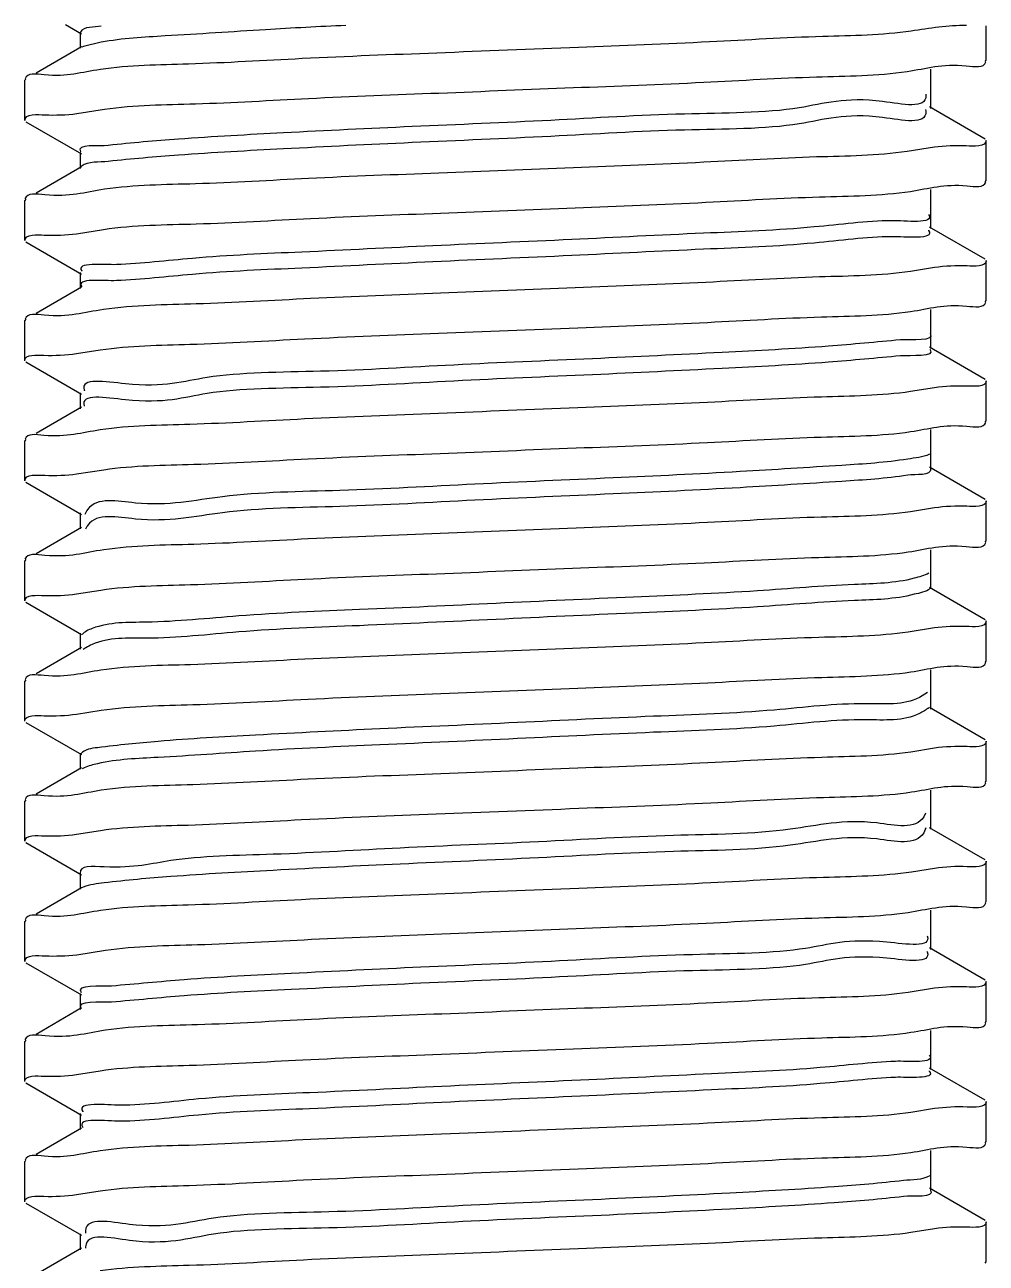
# Model space of a CAD drawing. Header units: millimetres. Extents: x -633009578 to 5705885, y -633235091 to 2571734.
# Drawn here: x 2450057.3 to 2450164.6, y 2001722.7 to 2001861.1 of the extents above; entities that cross this region are included whole.
import ezdxf

# ---------------------------------------------------------------- set-up
doc = ezdxf.new("R2010")
doc.units = ezdxf.units.MM
doc.header["$LTSCALE"] = 1000
doc.header["$MEASUREMENT"] = 0
doc.layers.get('0').update_dxf_attribs({"color": 9})
doc.layers.add('E-WIRE-系统', color=3, linetype='Continuous')

# ---------------------------------------------------------------- blocks, each defined once
blk = doc.blocks.new('G$CF4FACE3C')
at = {"layer": 'E-WIRE-系统'}
for p, q in [((-13620.04771917686, 4871.210842137807), (-13618.43002554239, 4870.274318526615)), ((-13618.5597532955, 4870.424504368682), (-13618.5597532955, 4868.806248100591)), ((-13527.07018215349, 4867.592555921641), (-13527.07018215349, 4871.086132397177)), ((-13616.44387515332, 4869.415151009918), (-13618.22774715303, 4868.992736368789)), ((-13618.42997922306, 4868.956460767542), (-13623.03061806643, 4866.293006827007)), ((-13618.22774715303, 4868.992736368789), (-13618.40829802421, 4868.91488925647)), ((-13532.67598626227, 4864.356043416774), (-13532.67598626227, 4866.693246383918)), ((-13527.18510961672, 4867.459615512635), (-13527.07018215349, 4867.592555921641)), ((-13624.05067991139, 4865.702647117083), (-13624.16555737914, 4865.569735595607)), ((-13624.16555737914, 4861.524094968452), (-13624.16555737914, 4865.569735595607)), ((-13533.1794243732, 4864.157798681525), (-13533.17075055907, 4864.062535254634)), ((-13532.67598626227, 4862.737787147984), (-13532.67598626227, 4864.356043416774)), ((-13527.18505965034, 4859.634186165291), (-13532.80576034915, 4862.887999815634)), ((-13618.92464350583, 4862.21012447204), (-13616.12348574144, 4862.651888056193)), ((-13533.19520179881, 4862.636629506713), (-13533.17075055907, 4862.444278997253)), ((-13624.05062995618, 4861.391154560726), (-13618.43002554239, 4858.137396632228)), ((-13527.07018215349, 4855.45563401666), (-13527.07018215349, 4859.501274644979)), ((-13618.5597532955, 4858.287582464167), (-13618.5597532955, 4856.669326196075)), ((-13532.30992710637, 4858.812439398258), (-13535.06386645697, 4858.376978982356)), ((-13618.42997922306, 4856.819538863143), (-13623.03061806643, 4854.156084922492)), ((-13527.18510961672, 4855.322693608236), (-13527.07018215349, 4855.45563401666)), ((-13532.67598626227, 4852.219121512375), (-13532.67598626227, 4854.556324478821)), ((-13624.05067991139, 4853.565725213382), (-13624.16555737914, 4853.432813691092)), ((-13624.16555737914, 4849.387173064053), (-13624.16555737914, 4853.432813691092)), ((-13532.67598626227, 4850.600865244167), (-13532.67598626227, 4852.219121512375)), ((-13618.92784153763, 4850.078167424654), (-13616.21661011572, 4850.508226590231)), ((-13527.18505965034, 4847.497264260193), (-13532.80576034915, 4850.751077911234)), ((-13624.05062995618, 4849.254232656327), (-13618.43002554239, 4846.000474727829)), ((-13532.30068678432, 4846.65593177767), (-13534.73361518676, 4846.264190012007)), ((-13527.07018215349, 4843.318712112145), (-13527.07018215349, 4847.3643527393)), ((-13618.5597532955, 4846.150660559768), (-13618.5597532955, 4844.532404290978)), ((-13618.42997922306, 4844.682616958744), (-13623.03061806643, 4842.019163007499)), ((-13527.18510961672, 4843.185771704069), (-13527.07018215349, 4843.318712112145)), ((-13532.67598626227, 4840.082199607859), (-13532.67598626227, 4842.419402575004)), ((-13624.05067991139, 4841.428803307586), (-13624.16555737914, 4841.295891787275)), ((-13624.16555737914, 4837.250251159654), (-13624.16555737914, 4841.295891787275)), ((-13532.67598626227, 4838.463943339069), (-13532.67598626227, 4840.082199607859)), ((-13618.93529293011, 4837.961491565453), (-13616.54889884428, 4838.346957791597)), ((-13527.18505965034, 4835.360342356376), (-13532.80576034915, 4838.614156006719)), ((-13624.05062995618, 4837.11731075088), (-13618.43002554239, 4833.863552823314)), ((-13532.30130798952, 4834.517500534537), (-13534.7093044098, 4834.129063201486)), ((-13527.07018215349, 4831.181790206698), (-13527.07018215349, 4835.227430835483)), ((-13618.5597532955, 4834.01373865467), (-13618.5597532955, 4832.395482387277)), ((-13618.42997922306, 4832.54569505353), (-13623.03061806643, 4829.882241103682)), ((-13527.18510961672, 4831.048849799554), (-13527.07018215349, 4831.181790206698)), ((-13624.05067991139, 4829.291881404468), (-13624.16555737914, 4829.158969882294)), ((-13624.16555737914, 4825.113329255371), (-13624.16555737914, 4829.158969882294)), ((-13532.67598626227, 4827.94527770218), (-13532.67598626227, 4830.282480669324)), ((-13532.67598626227, 4826.327021435951), (-13532.67598626227, 4827.94527770218)), ((-13618.9256865452, 4825.803094267379), (-13616.18759425217, 4826.236486519221)), ((-13527.18505965034, 4823.223420451977), (-13532.80576034915, 4826.477234101272)), ((-13624.05062995618, 4824.980388847645), (-13618.43002554239, 4821.726630918332)), ((-13527.07018215349, 4819.044868303579), (-13527.07018215349, 4823.090508930967)), ((-13618.5597532955, 4821.876816750271), (-13618.5597532955, 4820.258560482296)), ((-13532.30140865361, 4822.380805472378), (-13534.71260241489, 4821.991897614091)), ((-13618.42997922306, 4820.408773149829), (-13623.03061806643, 4817.745319209876)), ((-13617.93922735704, 4820.429005442187), (-13618.04270780063, 4820.231733039138)), ((-13617.9115975278, 4820.474585678661), (-13617.93922735704, 4820.429005442187)), ((-13532.67598626227, 4815.808355798363), (-13532.67598626227, 4818.145558766206)), ((-13527.18510961672, 4818.911927895038), (-13527.07018215349, 4819.044868303579)), ((-13624.05067991139, 4817.154959499487), (-13624.16555737914, 4817.022047978477)), ((-13624.16555737914, 4812.976407360751), (-13624.16555737914, 4817.022047978477)), ((-13532.67598626227, 4814.190099530504), (-13532.67598626227, 4815.808355798363)), ((-13527.18505965034, 4811.086498557474), (-13532.80576034915, 4814.340312196757)), ((-13624.05062995618, 4812.843466943246), (-13618.43002554239, 4809.58970901405)), ((-13618.93319845432, 4813.68345341261), (-13616.48142820341, 4814.078096224112)), ((-13527.07018215349, 4806.907946408843), (-13527.07018215349, 4810.953587026568)), ((-13618.5597532955, 4809.739894846454), (-13618.5597532955, 4808.121638578479)), ((-13532.30776588945, 4810.258309946978), (-13534.95314047672, 4809.837331014103)), ((-13618.42997922306, 4808.271851246012), (-13623.03061806643, 4805.608397304197)), ((-13618.06522963732, 4808.203898806474), (-13618.25867247256, 4808.064401825075)), ((-13618.00084318942, 4808.244571614428), (-13618.06522963732, 4808.203898806474)), ((-13527.18510961672, 4806.775005991338), (-13527.07018215349, 4806.907946408843)), ((-13532.67598626227, 4803.671433892683), (-13532.67598626227, 4806.00863686041)), ((-13624.05067991139, 4805.018037605681), (-13624.16555737914, 4804.885126073379)), ((-13624.16555737914, 4800.839485455654), (-13624.16555737914, 4804.885126073379)), ((-13532.99645517371, 4803.737276702537), (-13533.81350130937, 4803.225833971403)), ((-13532.67598626227, 4802.05317762529), (-13532.67598626227, 4803.671433892683)), ((-13618.93282075319, 4801.543584569008), (-13616.43699174421, 4801.944444744964)), ((-13527.18505965034, 4798.949576642714), (-13532.80576034915, 4802.203390293056)), ((-13624.05062995618, 4800.70654505922), (-13618.43002554239, 4797.452787110233)), ((-13532.3008488128, 4798.106059024693), (-13534.70041076676, 4797.718954821699)), ((-13527.07018215349, 4794.771024503862), (-13527.07018215349, 4798.816665120772)), ((-13618.5597532955, 4797.602972940658), (-13618.5597532955, 4795.98471669585)), ((-13618.42997922306, 4796.134929341148), (-13623.03061806643, 4793.47147540038)), ((-13618.17864395096, 4796.120579008129), (-13618.36967756506, 4796.028557142126)), ((-13527.18510961672, 4794.638084096019), (-13527.07018215349, 4794.771024503862)), ((-13624.05067991139, 4792.881115690689), (-13624.16555737914, 4792.748204169679)), ((-13532.67598626227, 4791.534511988866), (-13532.67598626227, 4793.871714956709)), ((-13624.16555737914, 4788.702563551837), (-13624.16555737914, 4792.748204169679)), ((-13533.2147740887, 4791.530656059156), (-13533.37606273592, 4791.18523687101)), ((-13532.67598626227, 4789.916255732649), (-13532.67598626227, 4791.534511988866)), ((-13618.93374635512, 4789.411472298787), (-13616.5040164676, 4789.802586650825)), ((-13533.17208217224, 4790.048641227768), (-13533.37606273592, 4789.566980613512)), ((-13527.18505965034, 4786.812654738198), (-13532.80576034915, 4790.066468389239)), ((-13624.05062995618, 4788.569623154239), (-13618.43002554239, 4785.315865204553)), ((-13527.07018215349, 4782.63410259888), (-13527.07018215349, 4786.679743217072)), ((-13618.5597532955, 4785.466051036958), (-13618.5597532955, 4783.84779479017)), ((-13532.29839581763, 4785.963181301369), (-13534.60864374158, 4785.588836217648)), ((-13618.26004540501, 4784.076913162484), (-13618.43294480117, 4784.003576511866)), ((-13618.42997922306, 4783.99800743605), (-13623.03061806643, 4781.334553495864)), ((-13532.67598626227, 4779.397590084001), (-13532.67598626227, 4781.734793052194)), ((-13527.18510961672, 4782.501162191154), (-13527.07018215349, 4782.63410259888)), ((-13624.05067991139, 4780.74419378629), (-13624.16555737914, 4780.611282264465)), ((-13624.16555737914, 4776.565641647088), (-13624.16555737914, 4780.611282264465)), ((-13532.67598626227, 4777.779333827551), (-13532.67598626227, 4779.397590084001)), ((-13527.18505965034, 4774.675732834381), (-13532.80576034915, 4777.929546493338)), ((-13618.92267461121, 4777.246273792698), (-13616.0295193051, 4777.70019936352)), ((-13533.07047073869, 4777.586023534765), (-13533.04364392534, 4777.526383472024)), ((-13624.05062995618, 4776.432701250422), (-13618.43002554239, 4773.178943301435)), ((-13527.07018215349, 4770.497180694481), (-13527.07018215349, 4774.542821312672)), ((-13618.5597532955, 4773.329129133141), (-13618.5597532955, 4771.710872885655)), ((-13532.30765337846, 4773.848011513706), (-13534.96364683984, 4773.425800280995)), ((-13618.42997922306, 4771.861085542128), (-13623.03061806643, 4769.197631590883)), ((-13527.18510961672, 4770.364240287454), (-13527.07018215349, 4770.497180694481)), ((-13532.67598626227, 4767.260668191244), (-13532.67598626227, 4769.59787115769)), ((-13624.05067991139, 4768.607271882589), (-13624.16555737914, 4768.474360359716)), ((-13624.16555737914, 4764.428719731863), (-13624.16555737914, 4768.474360359716)), ((-13532.67598626227, 4765.642411922687), (-13532.67598626227, 4767.260668191244)), ((-13618.93492144765, 4765.139727476169), (-13616.54272969672, 4765.525882748771)), ((-13527.18505965034, 4762.538810928701), (-13532.80576034915, 4765.792624589521)), ((-13624.05062995618, 4764.295779324253), (-13618.43002554239, 4761.042021406698)), ((-13532.30041403882, 4761.694060949725), (-13534.67885919078, 4761.309783503879)), ((-13527.07018215349, 4758.360258780071), (-13527.07018215349, 4762.40589942818)), ((-13618.5597532955, 4761.192207238753), (-13618.5597532955, 4759.573950981838)), ((-13618.42997922306, 4759.724163637613), (-13623.03061806643, 4757.060709686601)), ((-13527.18510961672, 4758.227318373625), (-13527.07018215349, 4758.360258780071)), ((-13532.67598626227, 4755.123746286263), (-13532.67598626227, 4757.46094925201)), ((-13624.05067991139, 4756.470349977375), (-13624.16555737914, 4756.337438465678)), ((-13624.16555737914, 4752.291797838174), (-13624.16555737914, 4756.337438465678)), ((-13532.67598626227, 4753.50549001887), (-13532.67598626227, 4755.123746286263)), ((-13618.9353101973, 4753.003549659392), (-13616.55516802194, 4753.38804050826)), ((-13527.18505965034, 4750.401889034896), (-13532.80576034915, 4753.655702685355)), ((-13624.05062995618, 4752.158857419738), (-13618.43002554239, 4748.905099501833)), ((-13618.5597532955, 4749.055285334936), (-13618.5597532955, 4747.437029076158)), ((-13532.30079536862, 4749.557872382808), (-13534.69127449021, 4749.171942874556)), ((-13527.07018215349, 4746.223336886265), (-13527.07018215349, 4750.268977524363)), ((-13618.42997922306, 4747.58724173333), (-13623.03061806643, 4744.923787781503)), ((-13618.02723553358, 4747.730272310204), (-13618.02818237036, 4747.601927148644)), ((-13527.18510961672, 4746.090396467247), (-13527.07018215349, 4746.223336886265))]:
    blk.add_line(p, q, dxfattribs=at)
for points, start_tangent, end_tangent in [([(-13616.44387515332, 4871.033407267998), (-13618.5492946303, 4870.419322707341)], (-0.9831441618802902, -0.1828320457661602), (-0.4439443745829059, -0.8960543467203279)), ([(-13534.64917349676, 4870.544280168717), (-13543.58664754848, 4869.99579356215), (-13555.00368981319, 4869.451070355601), (-13568.24011606374, 4868.89865940006), (-13582.56111351377, 4868.326752620982), (-13596.14365399582, 4867.760744723375), (-13607.63001879724, 4867.21314830042), (-13616.52969799866, 4866.667862122995)], (-0.9890751450421793, -0.147412202546142), (-0.9891213770572274, -0.1471016704477915)), ([(-13591.74809344439, 4871.113678151509), (-13599.84459783812, 4870.682582297479), (-13609.97672569798, 4870.0488666686), (-13616.44387515332, 4869.415151009918)], (-0.9989581027248065, -0.04563670671547988), (-0.9831441614827563, -0.1828320479086461)), ([(-13529.05575214443, 4871.092957352637), (-13534.64917349676, 4870.544280168717)], (-0.9994640859532736, 0.03273439917823651), (-0.9890751453958135, -0.1474122001729736)), ([(-13616.52969799866, 4866.667862122995), (-13622.21479541832, 4866.119183650357), (-13624.1416867231, 4865.73203416157)], (-0.9891213775349419, -0.1471016672368511), (-0.3072869428465065, -0.9516169054591566)), ([(-13535.06386645697, 4866.468260258553), (-13529.08956722962, 4867.033460402978), (-13527.0928686813, 4867.43123725534)], (0.9892813756266224, 0.1460217786408613), (0.2940523646869436, 0.9557893108952851)), ([(-13616.12348574144, 4862.651888056193), (-13606.93601038749, 4863.203938820516), (-13595.51212677686, 4863.742740674294), (-13582.34029039508, 4864.289986587013), (-13568.7654240157, 4864.831889157998), (-13555.60319574806, 4865.379165945458), (-13544.19993386185, 4865.917914599995), (-13535.06386645697, 4866.468260258553)], (0.9892852179399313, 0.1459957450264344), (0.9892813754581902, 0.1460217797863415)), ([(-13533.17075055907, 4864.062535254634), (-13537.52895807638, 4863.428819636931), (-13545.95002030232, 4862.795103966375), (-13557.53568232269, 4862.161388359382), (-13571.05012881034, 4861.52767268999), (-13585.0518054571, 4860.893957072753), (-13598.04718636675, 4860.260241445038), (-13608.65008480847, 4859.626525774016), (-13615.72951446055, 4858.992810157011)], (0.05057151263980703, -0.9987204424209238), (-0.9941020854389182, -0.1084483458938329)), ([(-13624.16555737914, 4861.524094968452), (-13622.13359193085, 4862.084941590438)], (0, 1.000000000000446), (0.9991564235110608, -0.04106630442476922)), ([(-13622.13359193085, 4862.084941590438), (-13618.92464350699, 4862.21012447204)], (0.9991564234353139, -0.0410663062267272), (0.9924507882359133, 0.1226435197176905)), ([(-13533.17075055907, 4862.444278997253), (-13537.52895807638, 4861.810563369072), (-13545.95002030232, 4861.176847719587), (-13557.53568232269, 4860.543132103863), (-13571.05012881034, 4859.909416433307), (-13585.0518054571, 4859.275700804195), (-13598.04718636675, 4858.641985175898), (-13608.65008480847, 4858.008269538288), (-13615.72951446055, 4857.374553909991)], (0.05057151262001675, -0.9987204424222582), (-0.9941020854355331, -0.1084483459210816)), ([(-13615.72951446055, 4858.992810157011), (-13618.5303292335, 4858.359094497631), (-13618.51027519302, 4858.331074232934)], (-0.9941020859551865, -0.1084483411551509), (0.6602088143646566, -0.7510821002669722)), ([(-13527.07018215349, 4859.501274644979), (-13529.08956722962, 4858.942179126898)], (0, -0.9999999999994693), (-0.9991848088665789, 0.04036976255349806)), ([(-13535.06386645697, 4858.376978982356), (-13544.19993386185, 4857.826633333694), (-13555.60319574806, 4857.287884659716), (-13568.7654240157, 4856.740607881336), (-13582.34029039508, 4856.198705331772), (-13595.51212677686, 4855.6514593967), (-13606.93601038749, 4855.112657554797), (-13616.12348574144, 4854.560606790124)], (-0.9892813754563222, -0.1460217797973248), (-0.9892852179400509, -0.1459957450263985)), ([(-13529.08956722962, 4858.942179126898), (-13532.30992710637, 4858.812439398258)], (-0.9991848091271756, 0.04036975611816215), (-0.9922461068144581, -0.1242886298622551)), ([(-13615.72951446055, 4857.374553909991), (-13618.47442738339, 4856.881648904993)], (-0.9941020857869628, -0.1084483426909093), (-0.813213832490728, -0.5819650012210933)), ([(-13616.12348574144, 4854.560606790124), (-13622.13359193085, 4853.993660335429), (-13624.14309031982, 4853.593902322231)], (-0.9892852182547474, -0.1459957428941553), (-0.2916562549033623, -0.9565231983465398)), ([(-13616.21661011572, 4850.508226590231), (-13606.85550945997, 4851.071204999927), (-13595.29558086954, 4851.61525405338), (-13582.17530945223, 4852.159691367415), (-13568.56913030031, 4852.702858839999), (-13555.37678939127, 4853.252143403166), (-13543.8983599979, 4853.796787372907), (-13534.73361518676, 4854.355471268296)], (0.9892173584716946, 0.1464548315979857), (0.9891120938215491, 0.147164078010062)), ([(-13534.73361518676, 4854.355471268296), (-13528.9842620797, 4854.911411152454), (-13527.09468674823, 4855.292766598403)], (0.9891120936437799, 0.1471640792001463), (0.3142056161596423, 0.9493549551011626)), ([(-13532.89152031229, 4852.010520139942), (-13536.58784752013, 4851.388222494745)], (0.5627529543883053, -0.8266251341005341), (-0.9999320205550125, -0.01165994290240881)), ([(-13536.58784752013, 4851.388222494745), (-13544.439408554, 4850.754506877158), (-13555.61670276267, 4850.120791197405), (-13568.9274744594, 4849.487075590179), (-13582.95189493243, 4848.853359931498), (-13596.19401214458, 4848.219644303201), (-13607.24132060842, 4847.585928684915), (-13614.91542989225, 4846.952213005512)], (-0.9999320205820108, -0.01165994059512058), (-0.9992826611192526, -0.03787034707246427)), ([(-13532.91101366701, 4850.419040491455), (-13532.89952724776, 4850.4036818553), (-13536.58784752013, 4849.769966247375)], (0.6118955511140105, -0.7909385782235592), (-0.9999320205775227, -0.01165994090854677)), ([(-13624.16555737914, 4849.387173064286), (-13622.19140975806, 4849.939927212778)], (0, 0.9999999999998056), (0.9992608384018458, -0.0384418630748283)), ([(-13622.19140975806, 4849.939927212778), (-13618.92784153763, 4850.078167424654)], (0.9992608383390666, -0.03844186469510198), (0.9919903885843608, 0.1263133759962084)), ([(-13536.58784752013, 4849.769966247375), (-13544.439408554, 4849.136250620359), (-13555.61670276267, 4848.502534960979), (-13568.9274744594, 4847.868819333264), (-13582.95189493243, 4847.235103662126), (-13596.19401214458, 4846.601388044422), (-13607.24132060842, 4845.967672417988), (-13614.91542989225, 4845.333956767921)], (-0.9999320205820045, -0.01165994059399765), (-0.9992826611200465, -0.03787034703756571)), ([(-13614.91542989225, 4846.952213005512), (-13618.39776075259, 4846.318497386528), (-13618.38487028563, 4846.303023508401)], (-0.9992826612478417, -0.03787034365708492), (0.6568921887167546, -0.7539845173909625)), ([(-13528.9842620797, 4846.820129896165), (-13532.30068678432, 4846.65593177767)], (-0.9993978193769316, 0.03469868333345597), (-0.9908013268136565, -0.1353245387329786)), ([(-13527.07018215349, 4847.3643527393), (-13528.9842620797, 4846.820129896165)], (0, -1.000000000000155), (-0.9993978193312087, 0.03469868465469585)), ([(-13614.91542989225, 4845.333956767921), (-13618.40127345803, 4844.704732091981)], (-0.9992826611493729, -0.03787034628219552), (0.6102960095585214, -0.7921734536811201)), ([(-13534.73361518676, 4846.264190012007), (-13543.8983599979, 4845.705506094848), (-13555.37678939127, 4845.160862116492), (-13568.56913030031, 4844.611577574629), (-13582.17530945223, 4844.06841010123), (-13595.29558086954, 4843.523972776369), (-13606.85550945997, 4842.979923734092), (-13616.21661011572, 4842.41694533336)], (-0.9891120938173309, -0.1471640780360801), (-0.989217358475505, -0.146454831572058)), ([(-13534.7093044098, 4842.22034445859), (-13529.01948224986, 4842.769471370033), (-13527.09409167664, 4843.156342910253)], (0.9890775217517169, 0.1473962549213287), (0.3076484526195924, 0.9515000943783126)), ([(-13616.21661011572, 4842.41694533336), (-13622.19140975806, 4841.848645937047), (-13624.14216685435, 4841.457783640013)], (-0.9892173588046906, -0.1464548293474497), (-0.3019813593042311, -0.9533138300861095)), ([(-13616.54889884428, 4838.346957791597), (-13607.48263474018, 4838.901450381614), (-13595.91248782584, 4839.451397533179), (-13582.39039306622, 4840.014129717252), (-13568.29942863504, 4840.57678746793), (-13555.2021140859, 4841.122874878929), (-13543.71722322609, 4841.669406049419), (-13534.7093044098, 4842.22034445859)], (0.9890497802788493, 0.1475822893539641), (0.9890775221438227, 0.1473962522913725)), ([(-13535.74377177586, 4839.347625354188), (-13543.00631131721, 4838.713909724611), (-13553.74744921783, 4838.080194107955), (-13566.82145352056, 4837.446478448692), (-13580.83375082863, 4836.812762821792), (-13594.28968237271, 4836.179047161131), (-13605.75393552589, 4835.545331543428), (-13614.00364537816, 4834.911615874036), (-13618.1588347198, 4834.277900245739), (-13618.12765690661, 4834.193421937875)], (-0.9961187004610806, -0.08802008061933678), (0.3839654734980552, -0.9233474509665817)), ([(-13532.73478568811, 4839.981737532769), (-13535.74377177586, 4839.347625354188)], (0.5740351084782246, -0.8188306871602674), (-0.9961187006424534, -0.0880200785693608)), ([(-13624.16555737914, 4837.250251159654), (-13622.22965684207, 4837.797588106594)], (0, 0.9999999999995586), (0.9993734455002822, -0.03539373431071631)), ([(-13622.22965684207, 4837.797588106594), (-13618.93529293011, 4837.961491565686)], (0.9993734451780648, -0.03539374343697086), (0.9906710180404479, 0.1362752142324201)), ([(-13532.7555908435, 4838.38867804769), (-13532.73450852302, 4838.363084765966), (-13535.74377177586, 4837.729369085399)], (0.6870247291892467, -0.7266340354254366), (-0.9961187006319974, -0.08802007867728899)), ([(-13535.74377177586, 4837.729369085399), (-13543.00631131721, 4837.095653478405), (-13553.74744921783, 4836.461937861168), (-13566.82145352056, 4835.828222191776), (-13580.83375082863, 4835.194506574771), (-13594.28968237271, 4834.560790893738), (-13605.75393552589, 4833.927075276733), (-13614.00364537816, 4833.293359627831), (-13618.1588347198, 4832.659643998952)], (-0.9961187004591112, -0.0880200806445376), (0.303369695797053, -0.9528729336446509)), ([(-13534.7093044098, 4834.129063201486), (-13543.71722322609, 4833.578124774969), (-13555.2021140859, 4833.031593601569), (-13568.29942863504, 4832.485506190918), (-13582.39039306622, 4831.922848451533), (-13595.91248782584, 4831.360116255586), (-13607.48263474018, 4830.810169104836), (-13616.54889884428, 4830.255676514586)], (-0.9890775221456788, -0.147396252279822), (-0.9890497802785034, -0.1475822893540336)), ([(-13529.01948224986, 4834.678190093837), (-13532.30130798952, 4834.517500534537)], (-0.9993507002471093, 0.03603023614095367), (-0.9907812717935912, -0.1354712938720054)), ([(-13527.07018215349, 4835.227430835483), (-13529.01948224986, 4834.678190093837)], (0, -0.9999999999998651), (-0.9993507000863542, 0.03603024060120681)), ([(-13618.1588347198, 4832.659643998952), (-13618.15256745252, 4832.6406815995)], (0.3033694070437699, -0.9528730254908746), (0.3239402913483513, -0.9460775272634337)), ([(-13534.71260241489, 4830.083178901463), (-13529.0205475539, 4830.63239839673), (-13527.09407274285, 4831.01943698898)], (0.9890749486767532, 0.1474135200710351), (0.3074392622823011, 0.9515677064751796)), ([(-13616.54889884428, 4830.255676514586), (-13622.22965684207, 4829.70630684041), (-13624.14143237425, 4829.321482531959)], (-0.989049780431896, -0.1475822883284762), (-0.3100958457500837, -0.9507052994744358)), ([(-13616.18759425217, 4826.236486519454), (-13607.10321947187, 4826.784449402592), (-13595.53674823046, 4827.330900844769), (-13582.21986951586, 4827.884058054187), (-13568.49683450069, 4828.431922723656), (-13555.22346211621, 4828.985016843071), (-13543.72824744182, 4829.531902346294), (-13534.71260241489, 4830.083178901463)], (0.9892545224830652, 0.1462035900621577), (0.9890749489582643, 0.1474135181857517)), ([(-13534.99882926885, 4827.307028253912), (-13541.65429159743, 4826.673312594416), (-13551.93256900506, 4826.039596966701), (-13564.73730182019, 4825.405881307903), (-13578.70263918862, 4824.772165679722), (-13592.33893149509, 4824.138450061087), (-13604.19162744796, 4823.504734402522), (-13612.99642779585, 4822.871018773527), (-13617.81414516363, 4822.237303104834), (-13618.09775542165, 4821.714432866662)], (-0.9874621319501328, -0.1578560672443663), (-0.3315956250046956, -0.9434216138480813)), ([(-13532.80957412464, 4827.802449278883), (-13534.99882926885, 4827.307028253912)], (-0.8855202395463564, -0.464600802144192), (-0.9874621330019374, -0.1578560606653849)), ([(-13624.16555737914, 4825.113329255371), (-13622.13166017248, 4825.674444322591)], (0, 0.9999999999993937), (0.9991654486713397, -0.04084612813509476)), ([(-13622.13166017248, 4825.674444322591), (-13618.9256865452, 4825.803094267379)], (0.9991654488544657, -0.04084612364623047), (0.9922307256767403, 0.1244113621127547)), ([(-13534.99882926885, 4825.688771996764), (-13541.65429159743, 4825.055056337616), (-13551.93256900506, 4824.421340709901), (-13564.73730182019, 4823.787625049357), (-13578.70263918862, 4823.153909432003), (-13592.33893149509, 4822.520193803706), (-13604.19162744796, 4821.886478133383), (-13612.99642779585, 4821.252762527321), (-13617.81414516363, 4820.619046857464), (-13617.9115975264, 4820.474585678661)], (-0.9874621319664496, -0.1578560671423028), (-0.5280403321304115, -0.8492192930197622)), ([(-13532.6764311255, 4826.326973709743), (-13534.99882926885, 4825.688771996764)], (0.1066994088339475, -0.9942913235838284), (-0.9874621312573117, -0.1578560715808542)), ([(-13527.07018215349, 4823.0905089312), (-13529.0205475539, 4822.541117131128)], (0, -1.000000000000004), (-0.9993485404477945, 0.03609009151632799)), ([(-13534.71260241489, 4821.991897614091), (-13543.72824744182, 4821.440621058806), (-13555.22346211621, 4820.89373556769), (-13568.49683450069, 4820.340641446528), (-13582.21986951586, 4819.79277678777), (-13595.53674823046, 4819.23961957905), (-13607.10321947187, 4818.693168146187), (-13616.18759425217, 4818.145205253619)], (-0.9890749489580897, -0.1474135181859377), (-0.989254522484909, -0.1462035900509381)), ([(-13529.0205475539, 4822.541117131128), (-13532.30140865361, 4822.380805472378)], (-0.9993485405335392, 0.03609008915299509), (-0.9907970745764836, -0.1353556685591175)), ([(-13616.18759425217, 4818.145205253619), (-13622.13166017248, 4817.58316305629), (-13624.14310103841, 4817.183126750984)], (-0.9892545225072242, -0.1462035898967953), (-0.2915318318807727, -0.9565611276865673)), ([(-13616.48142820341, 4814.078096224112), (-13607.42895911937, 4814.630435570027), (-13595.87716490217, 4815.179100571782), (-13582.5992101829, 4815.731892702403), (-13568.85884125298, 4816.280447517172), (-13555.55119614606, 4816.833749912214), (-13543.98293188307, 4817.381581070134), (-13534.95314047672, 4817.928612291696)], (0.9890841613147601, 0.1473516943799963), (0.9892176864888775, 0.1464526160139986)), ([(-13534.95314047672, 4817.928612291696), (-13529.0818421985, 4818.486850751331), (-13527.09301853552, 4818.883419166668)], (0.9892176862129074, 0.1464526178772521), (0.2957251172718415, 0.9552730787649791)), ([(-13532.87526380084, 4815.777370685595), (-13534.35487215361, 4815.266431113007)], (-0.8637282584581363, -0.5039578311152109), (-0.9667274151451134, -0.2558087269956884)), ([(-13534.35487215361, 4815.266431113007), (-13540.38671066775, 4814.632715484477), (-13550.17657417851, 4813.998999824631), (-13562.6802009223, 4813.365284196916), (-13576.56385838962, 4812.731568536954), (-13590.34660945088, 4812.097852919833), (-13602.55828047078, 4811.464137291536), (-13611.89628119627, 4810.830421632738), (-13617.36454903614, 4810.196706005023), (-13618.36780872592, 4809.577750299941)], (-0.96672741456203, -0.2558087291994386), (-0.6453156080997688, -0.7639160725751499)), ([(-13532.74573642178, 4814.255230601993), (-13534.35487215361, 4813.648174854694)], (-0.6824913550925233, -0.7308936654687389), (-0.9667274170097286, -0.2558087199489839)), ([(-13624.16555737914, 4812.976407360751), (-13622.20534832799, 4813.527193287271)], (0, 1.000000000000375), (0.9993269816875873, -0.03668219830310385)), ([(-13622.20534832799, 4813.527193287271), (-13618.93319845572, 4813.683453412843)], (0.9993269818221673, -0.03668219460072025), (0.9909804806231094, 0.1340062947164533)), ([(-13534.35487215361, 4813.648174854694), (-13540.38671066775, 4813.01445922663), (-13550.17657417851, 4812.380743578193), (-13562.6802009223, 4811.747027949314), (-13576.56385838962, 4811.113312290516), (-13590.34660945088, 4810.479596662452), (-13602.55828047078, 4809.845881034038), (-13611.89628119627, 4809.212165364181), (-13617.36454903614, 4808.57844975742), (-13618.00084318942, 4808.244571614428)], (-0.9667274146120732, -0.2558087290093958), (-0.8512426279722677, -0.52477232045986)), ([(-13529.0818421985, 4810.395569463959), (-13532.30776588945, 4810.258309946978)], (-0.99921653798041, 0.03957663737661521), (-0.9918327185505711, -0.1275455150632647)), ([(-13527.07018215349, 4810.953587026568), (-13529.0818421985, 4810.395569463959)], (0, -0.9999999999994806), (-0.9992165382387381, 0.03957663085122673)), ([(-13534.95314047672, 4809.837331014103), (-13543.98293188307, 4809.290299813263), (-13555.55119614606, 4808.742468645447), (-13568.85884125298, 4808.1891662298), (-13582.5992101829, 4807.640611437499), (-13595.87716490217, 4807.087819306063), (-13607.42895911937, 4806.539154293831), (-13616.48142820341, 4805.98681494745)], (-0.9892176864931892, -0.146452615987233), (-0.9890841613146754, -0.1473516943798363)), ([(-13534.70041076676, 4805.810236097896), (-13529.01080758753, 4806.359937422676), (-13527.09424096416, 4806.745451468625)], (0.9891005385223041, 0.1472417219878489), (0.3092967431342354, 0.9509655749218789)), ([(-13616.48142820341, 4805.98681494745), (-13622.20534832799, 4805.435912019922), (-13624.14185999101, 4805.047278155573)], (-0.9890841612342396, -0.1473516949202372), (-0.305371983330988, -0.9522331394131974)), ([(-13616.43699174421, 4801.944444744964), (-13607.1982833189, 4802.505630877917), (-13595.56128431857, 4803.055986395921), (-13582.13398093265, 4803.613663275144), (-13568.31524879485, 4804.16538504872), (-13555.17072635284, 4804.713485885761), (-13543.67709633894, 4805.260759408702), (-13534.70041076676, 4805.810236097896)], (0.9890831269531651, 0.1473586372662342), (0.9891005381260674, 0.147241724653769)), ([(-13533.81350130937, 4803.225833971403), (-13539.20671995124, 4802.592118342523), (-13548.48383043497, 4801.958402725286), (-13560.65526510403, 4801.324687054963), (-13574.42272566911, 4800.690971427248), (-13588.317669451, 4800.057255777996), (-13600.85795544344, 4799.42354016006), (-13610.70594077278, 4798.789824532927), (-13616.81116406247, 4798.15610886307), (-13618.50148782111, 4797.550012795138)], (-0.8942030244649175, -0.4476616479434289), (-0.6726139780926544, -0.7399935381279492)), ([(-13533.81350130937, 4801.607577713206), (-13539.20671995124, 4800.973862085142), (-13548.48383043497, 4800.340146457427), (-13560.65526510403, 4799.706430808059), (-13574.42272566911, 4799.072715179529), (-13588.317669451, 4798.438999520964), (-13600.85795544344, 4797.805283894064), (-13610.70594077278, 4797.171568286023), (-13616.81116406247, 4796.537852616631), (-13618.17864395096, 4796.120579008129)], (-0.8942030245157492, -0.4476616478402265), (-0.9208585357305601, -0.3898968545268711)), ([(-13532.89085566369, 4802.226671705255), (-13533.81350130937, 4801.607577713206)], (-0.6282180730384411, -0.7780373080449436), (-0.8942030271855277, -0.4476616425104847)), ([(-13624.16555737914, 4800.839485455654), (-13622.2218024726, 4801.387939116103)], (0, 1.000000000000465), (0.9993430096042971, -0.03624291871769115)), ([(-13622.2218024726, 4801.387939116103), (-13618.93282075319, 4801.543584569008)], (0.9993430096487717, -0.03624291747727978), (0.9911205841057149, 0.1329661150949219)), ([(-13529.01080758753, 4798.268656166154), (-13532.3008488128, 4798.106059024693)], (-0.9993650742601397, 0.03562931866455962), (-0.9907237719091021, -0.1358911615061103)), ([(-13527.07018215349, 4798.816665121005), (-13529.01080758753, 4798.268656166154)], (0, -1.00000000000043), (-0.999365074157645, 0.03562932151769824)), ([(-13534.70041076676, 4797.718954821699), (-13543.67709633894, 4797.169478131807), (-13555.17072635284, 4796.622204629472), (-13568.31524879485, 4796.074103772524), (-13582.13398093265, 4795.52238200896), (-13595.56128431857, 4794.964705129038), (-13607.1982833189, 4794.414349611616), (-13616.43699174421, 4793.853163469001)], (-0.9891005381262279, -0.147241724653677), (-0.9890831269530559, -0.1473586372660455)), ([(-13534.60864374158, 4793.680117494659), (-13528.9931550445, 4794.225530416821), (-13527.09457323048, 4794.608252347563)], (0.9890732988529357, 0.1474245891865645), (0.3129493911708603, 0.9497698029338509)), ([(-13616.43699174421, 4793.853163469001), (-13622.2218024726, 4793.296657838975), (-13624.14160107798, 4792.910575797665)], (-0.9890831267279779, -0.1473586387741788), (-0.3082410850321344, -0.951308274692835)), ([(-13616.5040164676, 4789.802586650825), (-13607.65817464283, 4790.34448557999), (-13596.215561416, 4790.890414311783), (-13582.62099336297, 4791.457173057715), (-13568.22079769499, 4792.032265038928), (-13554.87388527044, 4792.589606816182), (-13543.49874726287, 4793.133280710201), (-13534.60864374158, 4793.680117494659)], (0.9891631165648853, 0.1468207370494242), (0.9890732991675907, 0.1474245870740975)), ([(-13533.37606273592, 4791.18523687101), (-13538.11725312565, 4790.551521201734), (-13546.85854618438, 4789.917805583798), (-13558.66752868984, 4789.284089955036), (-13572.28456428973, 4788.650374285062), (-13586.25715573691, 4788.016658668057), (-13599.0948795334, 4787.382943009143), (-13609.42836589948, 4786.749227390857), (-13616.1553660708, 4786.115511763142), (-13618.55832677032, 4785.481796114356), (-13618.55495986785, 4785.467702859431)], (-0.5053073784893409, -0.8629394261727806), (0.3258028197496425, -0.9454377413457689)), ([(-13624.16555737914, 4788.702563551837), (-13622.20744332811, 4789.253053056891)], (0, 0.9999999999994136), (0.9993353595105133, -0.03645324722120279)), ([(-13622.20744332811, 4789.253053056891), (-13618.93374635512, 4789.41147229902)], (0.99933535931962, -0.03645325243601627), (0.9908701452786528, 0.1348197136770042)), ([(-13533.37606273592, 4789.566980613512), (-13538.11725312565, 4788.933264942956), (-13546.85854618438, 4788.299549316172), (-13558.66752868984, 4787.665833687526), (-13572.28456428973, 4787.032118050032), (-13586.25715573691, 4786.39840242092), (-13599.0948795334, 4785.764686751063), (-13609.42836589948, 4785.130971122649), (-13616.1553660708, 4784.497255516821), (-13618.26004540501, 4784.076913162484)], (-0.5053073781770862, -0.8629394263560788), (-0.9427034243602623, -0.3336319134915388)), ([(-13527.07018215349, 4786.679743217188), (-13528.9931550445, 4786.134249140392)], (0, -1.000000000000045), (-0.9994057619949537, 0.03446915854181067)), ([(-13534.60864374158, 4785.588836217648), (-13543.49874726287, 4785.04199944518), (-13554.87388527044, 4784.498325549182), (-13568.22079769499, 4783.940983773093), (-13582.62099336297, 4783.365891781636), (-13596.215561416, 4782.799133058055), (-13607.65817464283, 4782.253204313107), (-13616.5040164676, 4781.711305395002)], (-0.9890732991660172, -0.1474245870856699), (-0.9891631165633951, -0.1468207370606273)), ([(-13528.9931550445, 4786.134249140392), (-13532.29839581903, 4785.963181301369)], (-0.9994057618938809, 0.03446916149886584), (-0.9903279344337635, -0.1387464676355386)), ([(-13616.5040164676, 4781.711305395002), (-13622.20744332811, 4781.161771780578), (-13624.14181593596, 4780.773471563822)], (-0.9891631165986626, -0.146820736820882), (-0.3058583741592256, -0.9520770215468415)), ([(-13534.96364683984, 4781.517081557424), (-13529.07161073619, 4782.077515806654), (-13527.09317489737, 4782.47251719411)], (0.9892683842343752, 0.1461097668000642), (0.2974746910814819, 0.9547297042439357)), ([(-13616.0295193051, 4777.70019936352), (-13606.70641919016, 4778.25740997924), (-13595.22596158856, 4778.79675168253), (-13582.03668646421, 4779.343725498999), (-13568.46793701989, 4779.885397534585), (-13555.33652188163, 4780.432375053992), (-13543.96781725134, 4780.971608352032), (-13534.96364683984, 4781.517081557424)], (0.9892931357762227, 0.1459420827114924), (0.9892683845641055, 0.1461097645666063)), ([(-13533.04364392534, 4779.144639708451), (-13537.12101869122, 4778.510924100527), (-13545.30476215645, 4777.877208442544), (-13556.72193350759, 4777.243492814829), (-13570.15469001769, 4776.609777196427), (-13584.17019106261, 4775.976061515277), (-13597.2734361263, 4775.342345898156), (-13608.06673275959, 4774.708630249952), (-13615.39878544863, 4774.074914632947)], (0.3769361275836989, -0.9262392540383071), (-0.9967841116674625, -0.08013385506471399)), ([(-13624.16555737914, 4776.565641647088), (-13622.11810364178, 4777.128636918613)], (0, 1.00000000000033), (0.9991144968129679, -0.04207400926639432)), ([(-13622.11810364178, 4777.128636918613), (-13618.92267461121, 4777.246273792698)], (0.9991144966155667, -0.04207401396872749), (0.9928192845176671, 0.1196238617110621)), ([(-13533.04364392534, 4777.526383472024), (-13537.12101869122, 4776.892667854321), (-13545.30476215645, 4776.258952173754), (-13556.72193350759, 4775.625236556749), (-13570.15469001769, 4774.991520928335), (-13584.17019106261, 4774.357805279549), (-13597.2734361263, 4773.724089651252), (-13608.06673275959, 4773.090373981395), (-13615.39878544863, 4772.456658374402)], (0.3769361276104953, -0.9262392540278424), (-0.9967841116663306, -0.08013385507966234)), ([(-13615.39878544863, 4774.074914632947), (-13618.48750135349, 4773.441199003952), (-13618.46716958145, 4773.417188899242)], (-0.996784111814277, -0.0801338532390676), (0.6891822294932464, -0.7245880584700387)), ([(-13527.07018215349, 4774.542821312672), (-13529.07161073619, 4773.986234550015)], (0, -1.000000000000074), (-0.9992306548862274, 0.03921859681056786)), ([(-13534.96364683984, 4773.425800280995), (-13543.96781725134, 4772.880327073508), (-13555.33652188163, 4772.341093798866), (-13568.46793701989, 4771.794116256991), (-13582.03668646421, 4771.252444233396), (-13595.22596158856, 4770.70547041751), (-13606.70641919016, 4770.166128702229), (-13616.0295193051, 4769.608918086509)], (-0.9892683845641237, -0.1461097645666714), (-0.9892931357762227, -0.1459420827114924)), ([(-13529.07161073619, 4773.986234550015), (-13532.30765337846, 4773.848011513706)], (-0.9992306549170478, 0.03921859601957434), (-0.991836499347372, -0.1275161109911941)), ([(-13615.39878544863, 4772.456658374402), (-13618.4843895277, 4771.81883456104)], (-0.9967841116383096, -0.08013385541694013), (0.6133238831769324, -0.7898315100868128)), ([(-13534.67885919078, 4769.401064760401), (-13529.0104492614, 4769.949222657713), (-13527.09425317845, 4770.33467563428)], (0.9890611297043334, 0.1475062090484113), (0.309429914785303, 0.9509222512037706)), ([(-13616.0295193051, 4769.608918086509), (-13622.11810364178, 4769.037355652428), (-13624.14334632293, 4768.635222693556)], (-0.9892931356469512, -0.1459420835888129), (-0.2887779028886646, -0.9573961159335058)), ([(-13616.54272969672, 4765.525882748771), (-13607.55789133511, 4766.075946451165), (-13596.09583702567, 4766.621827784111), (-13582.95259709889, 4767.169988873997), (-13568.75612050132, 4767.736887865001), (-13555.21220099996, 4768.300901101786), (-13543.68252526363, 4768.849706892972), (-13534.67885919078, 4769.401064760401)], (0.9890806707646079, 0.1473751224593768), (0.9890611296299725, 0.1475062095499357)), ([(-13532.81581254699, 4767.102466111421), (-13536.22049351968, 4766.470326959738)], (0.6217299246244533, -0.783231703154651), (-0.9988957392143224, -0.04698193459692879)), ([(-13536.22049351968, 4766.470326959738), (-13543.8263412388, 4765.836611342616), (-13554.8233165876, 4765.202895672061), (-13568.0383980826, 4764.569180054939), (-13582.06196399406, 4763.93546442606), (-13595.39815351972, 4763.301748756669), (-13606.6244266734, 4762.668033149675), (-13614.54330325383, 4762.03431747912)], (-0.998895739079522, -0.04698193748239993), (-0.9999998607091901, -0.0005278080056184009)), ([(-13532.8314225683, 4765.50263213797), (-13532.8170713461, 4765.485786371748), (-13536.22049351968, 4764.852070702123)], (0.668666320827815, -0.7435626076005504), (-0.9988957391433345, -0.04698193610785702)), ([(-13624.16555737914, 4764.428719731863), (-13622.22133859387, 4764.977239307482)], (0, 1.000000000000361), (0.9993609344013759, -0.03574524854227897)), ([(-13622.22133859387, 4764.977239307482), (-13618.93492144765, 4765.139727476169)], (0.9993609347619029, -0.03574523843863363), (0.9907055703721258, 0.1360237951055761)), ([(-13536.22049351968, 4764.852070702123), (-13543.8263412388, 4764.21835508442), (-13554.8233165876, 4763.584639405482), (-13568.0383980826, 4762.950923808035), (-13582.06196399406, 4762.317208179855), (-13595.39815351972, 4761.683492520358), (-13606.6244266734, 4761.049776892178), (-13614.54330325383, 4760.416061232099)], (-0.9988957390789165, -0.04698193748245991), (-0.9999998607092992, -0.0005278080056739299)), ([(-13614.54330325383, 4762.03431747912), (-13618.31009527808, 4761.400601862115), (-13618.29763340624, 4761.382852453156)], (-0.9999998607098235, -0.0005278048156132071), (0.5881970427954524, -0.8087176508986318)), ([(-13529.0104492614, 4761.857941391529), (-13532.30041403882, 4761.694060949725)], (-0.9993687875839595, 0.03552501093270354), (-0.9906453430938335, -0.1364617316586056)), ([(-13527.07018215349, 4762.40589942818), (-13529.0104492614, 4761.857941391529)], (0, -1.000000000000414), (-0.9993687876356577, 0.03552500953233977)), ([(-13614.54330325383, 4760.416061232099), (-13618.31852502027, 4759.79517990211)], (-0.999999860710759, -0.0005278056231023697), (0.537364685399399, -0.8433499836287702)), ([(-13534.67885919078, 4761.309783503879), (-13543.68252526363, 4760.758425637265), (-13555.21220099996, 4760.209619824775), (-13568.75612050132, 4759.645606598002), (-13582.95259709889, 4759.078707597568), (-13596.09583702567, 4758.53054651781), (-13607.55789133511, 4757.984665195923), (-13616.54272969672, 4757.43460147141)], (-0.989061129629989, -0.1475062095498427), (-0.9890806707621931, -0.1473751224748335)), ([(-13534.69127449021, 4757.263224140159), (-13529.01475763065, 4757.811688559363), (-13527.09417683794, 4758.19781788555)], (0.9890769088885761, 0.1474003673798435), (0.3085879801166787, 0.9511958045158809)), ([(-13616.54272969672, 4757.43460147141), (-13622.22133859387, 4756.885958031402), (-13624.14157409524, 4756.499832020374)], (-0.9890806705790057, -0.1473751237049999), (-0.3085316836285313, -0.9512140664423719)), ([(-13616.55516802194, 4753.38804050826), (-13607.55729440204, 4753.939056070987), (-13596.01842458197, 4754.488301657839), (-13582.4658835039, 4755.052642734488), (-13568.27343863598, 4755.61938026431), (-13555.14101010817, 4756.167102145613), (-13543.6780025654, 4756.713023918564), (-13534.69127449021, 4757.263224140159)], (0.9890669109095673, 0.1474674396067402), (0.9890769086165905, 0.1474003692048723)), ([(-13535.41791645344, 4754.429729849915), (-13542.426959123, 4753.79601420078), (-13552.9763982154, 4753.162298572832), (-13565.94094989449, 4752.528582913103), (-13579.93771590688, 4751.894867284573), (-13593.47369405651, 4751.261151656858), (-13605.10503338394, 4750.627436009352), (-13613.59104626859, 4749.993720380473), (-13618.02654962707, 4749.360004720627), (-13618.02049837145, 4749.110510020866)], (-0.9932134021386321, -0.1163062243078241), (0.1018764016779745, -0.9947970641205034)), ([(-13532.77167945751, 4754.920463964925), (-13535.41791645344, 4754.429729849915)], (-0.8418912483909938, -0.5396472235486857), (-0.9932134016040322, -0.1163062288651388)), ([(-13624.16555737914, 4752.291797838174), (-13622.22584394808, 4752.83967718191)], (0, 0.9999999999998997), (0.9993693636605713, -0.0355088014057065)), ([(-13622.22584394808, 4752.83967718191), (-13618.9353101973, 4753.003549659508)], (0.9993693635963115, -0.03550880321085468), (0.9906499044819506, 0.1364286141157783)), ([(-13535.41791645344, 4752.811473603593), (-13542.426959123, 4752.177757942467), (-13552.9763982154, 4751.544042314752), (-13565.94094989449, 4750.910326646292), (-13579.93771590688, 4750.276611038367), (-13593.47369405651, 4749.642895409372), (-13605.10503338394, 4749.009179750807), (-13613.59104626859, 4748.375464123092), (-13618.02654962707, 4747.741748463712), (-13618.02723553218, 4747.730272310204)], (-0.9932134021583892, -0.1163062241380021), (-0.05496469287891111, -0.9984882986804421)), ([(-13532.71514854673, 4753.473094191169), (-13532.69690834358, 4753.445189220249), (-13535.41791645344, 4752.811473603593)], (0.6374003968972933, -0.7705327597873739), (-0.9932134021030774, -0.1163062246086726)), ([(-13534.69127449021, 4749.171942874789), (-13543.6780025654, 4748.621742662624), (-13555.14101010817, 4748.075820879312), (-13568.27343863598, 4747.528098998009), (-13582.4658835039, 4746.961361447116), (-13596.01842458197, 4746.397020402714), (-13607.55729440204, 4745.847774805385), (-13616.55516802194, 4745.296759230667)], (-0.9890769086150407, -0.1474003692161243), (-0.989066910905426, -0.1474674396331897)), ([(-13529.01475763065, 4749.720407292596), (-13532.30079536862, 4749.557872382808)], (-0.9993606752375594, 0.03575249346282382), (-0.9907001426696486, -0.1360633209773763)), ([(-13527.07018215349, 4750.268977524363), (-13529.01475763065, 4749.720407292596)], (0, -1.000000000000119), (-0.9993606752695866, 0.03575249256615125))]:
    blk.add_spline(points, degree=3, dxfattribs=dict(at, start_tangent=start_tangent, end_tangent=end_tangent))

msp = doc.modelspace()

# ---------------------------------------------------------------- block references
at = {"xscale": 1.10592, "yscale": 1.10592, "zscale": 1.10592}
msp.add_blockref('G$CF4FACE3C', (2465124.496627273, 1996473.942841334, -46.07999998803452), dxfattribs=at)

doc.saveas('drawing.dxf')
